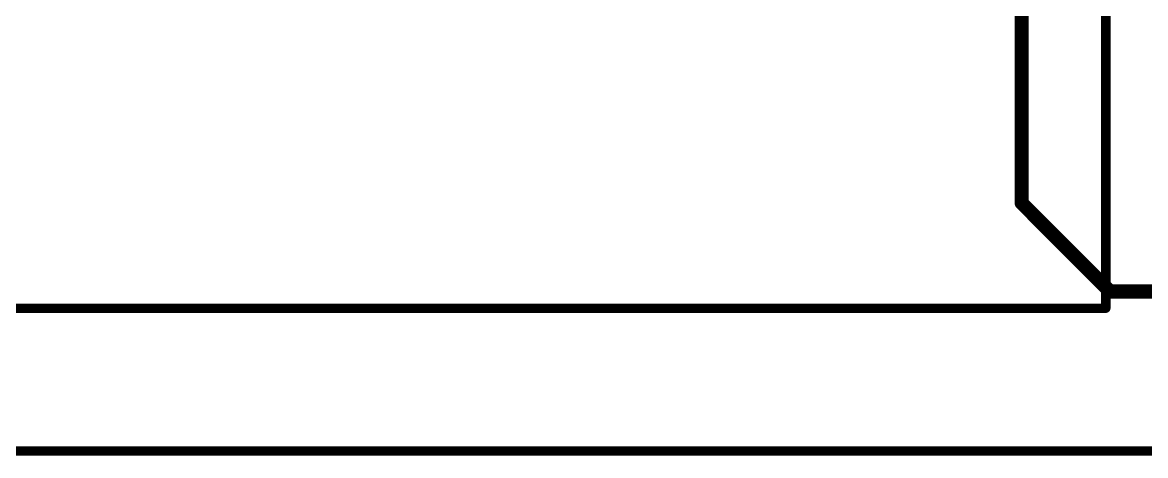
# Model space of a CAD drawing. Header units: millimetres. Extents: x 37 to 246, y 26 to 184.
# Drawn here: x 53.48 to 84.01, y 25.91 to 37.67 of the extents above; entities that cross this region are included whole.
import ezdxf

# ---------------------------------------------------------------- set-up
doc = ezdxf.new("R2010")
doc.units = ezdxf.units.MM
for name, color, linetype in [('KeepOutLayer', 6, 'Continuous'), ('TopLayer', 1, 'Continuous'), ('TopOverlay', 2, 'Continuous')]:
    doc.layers.add(name, color=color, linetype=linetype)

msp = doc.modelspace()

# ---------------------------------------------------------------- linework, layer by layer
at = {"layer": 'KeepOutLayer', "const_width": 0.254}
msp.add_lwpolyline([(37.465, 26.035), (245.745, 26.035)], dxfattribs=at)
at = {"layer": 'TopLayer', "const_width": 0.384}
for points in [[(80.645, 32.766), (80.645, 39.37)], [(80.645, 32.766), (83.046, 30.365)], [(83.046, 30.365), (85.09, 30.365)]]:
    msp.add_lwpolyline(points, dxfattribs=at)
at = {"layer": 'TopLayer', "const_width": 0.192}
for points in [[(80.549, 32.766, 1), (80.741, 32.766, 1)], [(80.549, 32.766, 1), (80.741, 32.766, 1)], [(82.95, 30.365, 1), (83.142, 30.365, 1)], [(82.95, 30.365, 1), (83.142, 30.365, 1)]]:
    msp.add_lwpolyline(points, format="xyb", close=True, dxfattribs=at)
at = {"layer": 'TopOverlay', "const_width": 0.254}
for points in [[(82.931, 29.91), (82.931, 41.91)], [(52.959, 29.91), (82.931, 29.91)]]:
    msp.add_lwpolyline(points, dxfattribs=at)
at = {"layer": 'TopOverlay', "const_width": 0.127}
msp.add_lwpolyline([(82.867, 29.91, 1), (82.995, 29.91, 1)], format="xyb", close=True, dxfattribs=at)
msp.add_lwpolyline([(82.867, 29.91, 1), (82.995, 29.91, 1)], format="xyb", close=True, dxfattribs=at)

doc.saveas('drawing.dxf')
